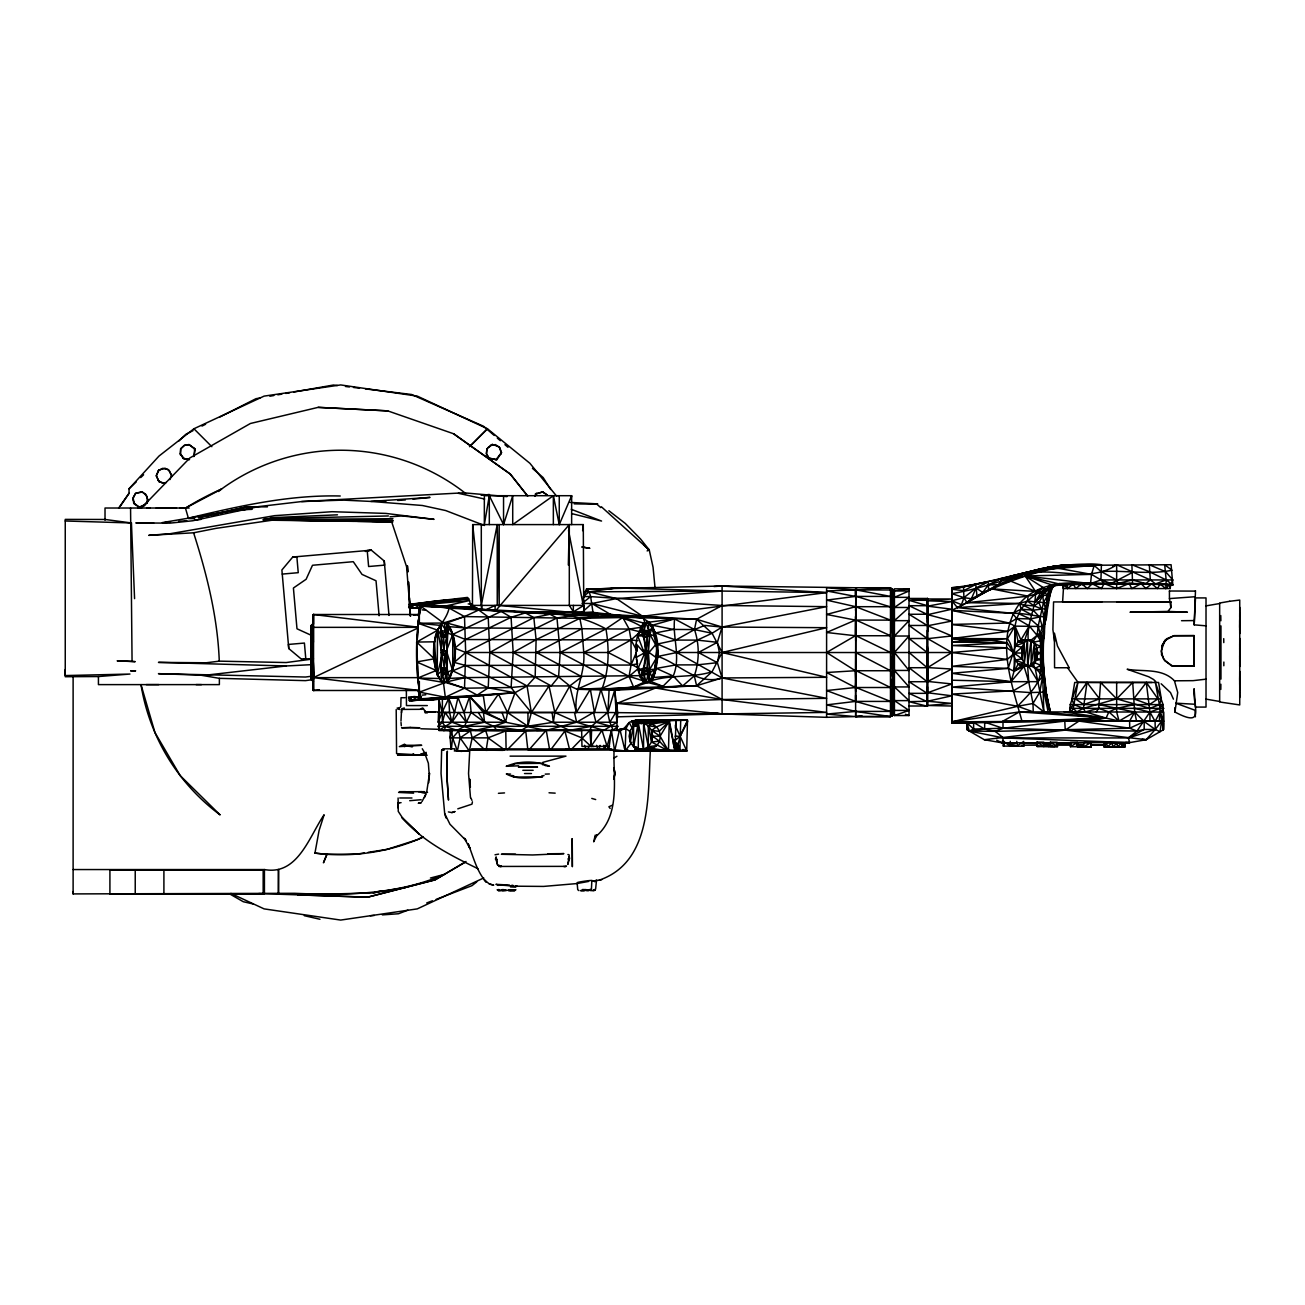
<?xml version="1.0" encoding="UTF-8"?>
<svg xmlns="http://www.w3.org/2000/svg" width="1305" height="1305" viewBox="0 0 1305 1305"><rect width="100%" height="100%" fill="white"/><g stroke="black" fill="none" stroke-linecap="round" stroke-linejoin="round"><path stroke-width="1.5" d="M65.25 669.547L65.25 676.724L98.43 676.545L129.962 674.049L65.25 675.566L65.25 519.39L105.085 519.472L131.43 522.962L134.578 598.636M130.565 508.02L132.066 661.39L135.182 661.668L117.156 660.836L132.066 661.39M163.908 894.121L163.908 870.044M419.345 681.324L419.345 690.492L313.396 690.492L313.379 681.667L311.145 679.399L311.161 625.601L313.379 623.317L313.396 614.508L419.345 614.508L419.345 623.676M319.382 689.774L313.396 690.492L313.396 614.508L417.355 627.101M421.548 696.821L408.628 697.425L409.297 700.622L442.379 698.893L442.362 722.236L445.021 726.298L457.158 730.36L464.498 726.298L466.309 722.236L464.025 712.497L458.006 697.555L438.937 699.219L438.823 730.36L603.824 730.36L617.037 722.236L617.705 712.497L614.655 690.263L577.087 689.301L569.796 685.941L558.589 676.936L513.159 652.5L511.087 617.281L501.185 611.425L479.245 609.06L420.65 606.091C415.218 636.693 415.088 668.323 420.667 698.909L458.006 697.555L515.018 692.727L527.057 685.957L535.164 677.116L536.094 639.711L533.843 617.624L525.377 612.893L508.803 610.724L420.65 606.091L418.057 623.252L417.274 638.977L418.22 627.477M855.656 640.576L855.656 616.661M927.48 648.455L927.496 678.992M1096.282 711.894L1098.663 708.354L1100.604 682.466L1116.656 698.876L1149.868 708.354L1159.509 704.602L1163.636 708.354L1160.145 712.057L1163.571 721.061L1163.734 712.057L1019.482 711.894L1003.007 721.094L1002.99 728.272L995.16 731.338L969.338 731.061L967.038 722.905L1064.782 721.127L1163.571 721.061L1163.049 704.602L1155.398 682.466L1160.047 708.354L1159.329 721.094L1078.99 721.094L1065.239 730.099L984.313 739.707L967.038 729.723L967.038 722.905L951.818 723.133L951.818 587.723C1002.126 582.503 1049.938 559.91 1101.404 564.739L1100.931 579.942L1104.144 583.547L1116.656 588.555L1129.151 583.547L1172.836 584.917L1171.091 564.739L1062.188 565.457C1024.751 571.117 989.435 587.462 951.818 593.628L963.938 597.657L971.426 598.718C1011.603 578.572 1055.81 562.651 1101.404 564.739L1043.25 569.73L988.146 581.687L976.026 587.951L963.938 597.657L951.818 600.773L951.834 610.349L1009.042 623.023L1014.98 626.123L1042.32 626.514L1044.816 624.165L1051.031 589.256L1055.419 584.885L1145.757 583.645L1150.325 579.942L1149.313 564.739L1165.642 571.721L1172.771 579.942L1170.993 584.542C1151.092 583.563 1131.092 583.514 1111.159 583.449C1079.822 583.955 1042.94 576.712 1019.662 603.448C994.475 637.884 1011.734 684.097 1021.962 721.094L1064.782 721.127L1106.102 718.109L1119.07 721.029L1134.665 712.057L1132.707 682.466L1116.656 698.876L1083.427 708.354L1076.804 711.894L1073.248 708.354L1077.897 682.466L1070.247 704.602L1069.578 711.894M1027.671 666.398L1028.748 681.846L1032.989 703.46L1043.853 711.894C1042.467 671.439 1040.64 630.462 1050.607 590.806M1239.734 695.989L1239.734 697.588M1239.734 696.185L1239.734 692.955M1239.734 692.319L1239.734 688.877M1239.734 687.653L1239.734 671.455L1239.734 678.91M1239.734 661.244L1239.734 666.496L1239.734 665.142M1239.734 659.351L1239.734 657.394L1239.734 663.739M1239.734 656.758L1239.734 648.063M1239.734 655.208L1239.734 649.89M1239.734 644.425L1239.734 647.655L1239.734 642.386M1239.734 639.695L1239.734 638.455L1239.734 644.817M1239.734 618.57L1239.734 621.751L1239.734 614.769M1239.734 617.02L1239.734 612.91L1239.734 617.347M465.184 862.246L444.238 874.448C397.16 894.855 345.107 895.524 294.702 893.305L73.113 893.909L73.113 891.56M313.379 681.667C315.794 662.173 308.143 642.321 313.379 623.333L311.161 625.601L311.226 636.53M313.396 624.671L313.396 614.508L313.396 690.492L313.363 680.949M855.607 695.337L855.64 716.983L855.737 711.404L826.603 704.879L855.607 701.389L890.483 701.438C896.029 691.944 894.365 680.525 890.483 670.737C893.958 646.073 896.078 620.984 890.483 596.418L894.431 590.676L890.483 587.739L856.439 587.739L855.901 588.93L855.607 701.389L890.483 711.404L894.431 709.316M855.623 691.307L855.623 685.255M855.64 681.21L855.688 602.861M927.529 686.87L927.48 706.282L909.014 701.666L927.512 701.258L927.3 630.413M1239.734 676.316L1239.734 681.585M1239.734 673.755L1239.734 684.048L1239.734 678.6M1239.734 649.45L1239.734 647.786L1239.717 649.662M1239.734 644.099L1239.734 647.623M1239.734 625.421L1239.734 630.707M1239.734 612.159L1239.734 607.331M417.306 627.346L313.396 627.346C311.487 644.474 309.269 661.978 313.347 679.008L311.161 679.399L311.014 664.669L313.379 641.783L313.347 625.96L311.161 625.601L311.145 679.399L313.396 681.504M1129.151 583.547L1131.875 588.555L1141.141 583.678L1160.047 584.069L1165.822 588.555L1169.606 584.624L1172.836 584.917L1166.164 579.942L1149.966 571.949L1131.892 564.739L1132.561 583.498L1104.144 583.547L1101.42 588.555L1092.171 583.661L1087.424 588.555L1081.6 583.841L1075.809 588.555L1073.248 584.069L1060.019 584.167L1052.483 586.19C1039.351 614.737 1043.772 646.106 1042.564 676.626L1038.046 681.634L1011.016 681.699L951.818 673.266L1008.194 668.388L1015.355 645.893L1018.128 641.815L1020.95 639.956L1031.162 639.988C1039.661 645.437 1039.661 660.64 1031.162 666.072L1027.541 666.072L1024.278 663.495L1022.011 658.846L1007.02 647.818L951.818 652.516L855.656 652.533L890.483 670.737L856.194 670.737L855.362 687.507L826.603 690.557L855.607 701.389L855.656 652.533L676.822 652.5L657.736 656.448L653.691 677.458L650.95 681.487L633.561 687.115L614.655 690.263L607.902 712.497L574.51 712.497L576.614 722.236L603.824 730.36M1063.673 584.249L1055.419 584.885L1049.921 588.18L1047.214 594.998L1046.773 611.148L1043.706 616.841C1033.381 615.813 1023.136 612.942 1012.435 613.317L951.834 610.349L966.923 602.682L1019.662 603.448L1033.152 610.169L1039.498 616.988L1042.32 626.514L1040.623 632.517L1040.656 670.215C1040.46 685.337 1026.839 695.777 1017.769 706.282L951.818 721.844L951.818 587.723L963.481 586.907L988.13 581.622L982.942 584.281M1239.717 627.787L1239.734 620.691M429.117 773.343L428.366 763.246L424.81 753.409M439.214 718.403L438.937 699.219L442.085 712.448L438.186 722.236L505.573 722.236L546.143 730.36L581.639 730.409L581.965 746.411L609.598 746.411M420.079 609.647L418.057 623.252L446.685 623.007C456.114 633.431 454.711 649.221 454.189 662.418L465.526 665.452L511.12 687.507L515.018 692.727L507.58 712.628L505.573 722.236L485.786 712.367L483.274 695.353L477.173 695.092L464.515 688.208L441.123 681.161L441.253 623.643L464.498 616.58L478.739 610.006L598.718 616.596L696.593 619.271L722.089 627.053L826.603 627.689L722.089 652.5L712.073 671.749L696.593 685.729L614.655 690.263L617.412 730.36L621.115 730.36L616.205 730.36M855.705 599.028L855.623 587.756L722.089 586.01L586.451 589.11L582.666 599.957M1239.734 621.131L1239.734 630.103L1239.717 624.475M1239.734 685.696L1239.734 676.251M581.639 730.409L569.6 730.36L531.347 712.563L515.018 692.727L420.667 698.909L419.427 692.139L446.62 682.009C457.468 667.214 459.947 633.969 444.173 622.534L441.253 623.643C431.058 640.184 430.862 664.539 441.123 681.161L444.14 682.466L465.102 677.638L641.195 675.631M1239.734 655.404L1239.717 657.247L1239.734 655.55M141.152 506.585L147.188 502.931L147.237 496.569L143.844 493.176M311.161 625.601L311.145 627.053L313.347 625.96M439.181 723.59L438.186 726.298L493.616 726.298L521.282 730.36L527.873 726.233L527.987 712.497L576.386 712.497L590.333 689.252L696.593 685.729L722.089 677.948L826.603 677.311L722.089 652.5L712.073 633.251L696.593 619.271L582.177 612.975L583.792 611.833L583.792 605.406L472.182 605.406L472.182 608.619M420.65 606.091L443.08 622.697L446.685 623.007L464.498 616.58L579.86 618.342L598.718 616.596L583.775 613.578L583.286 524.594L472.687 524.594L472.443 608.619M1023.968 746.248L1003.333 746.085L1003.382 741.256M1003.855 746.085L1003.904 741.273L1003.333 746.085M1004.752 742.235L1010.233 746.134L1010.266 741.322M1010.543 742.937L1010.51 746.15L1017.476 746.199L1016.774 741.387M1023.642 746.264L1023.675 741.452L1016.742 746.199M1044.277 746.444L1043.821 742.17L1036.937 742.105L1036.904 746.378L1057.539 746.574L1050.297 742.219L1050.248 746.509L1057.539 746.574M1057.148 746.558L1057.181 742.284L1050.297 742.219M1084.178 746.803L1090.996 746.868L1091.045 744.013L1091.225 746.868L1070.459 746.688L1070.492 742.398L1077.392 742.463L1077.343 746.754L1077.571 743.899L1077.636 746.754L1091.225 746.868L1091.257 744.013M1090.801 742.594L1083.851 746.803L1083.9 742.529L1090.801 742.594L1090.752 746.868M1124.828 742.904L1124.796 747.178L1104.536 746.998L1104.568 744.144M1104.536 746.998L1104.193 742.708L1117.308 742.822L1117.276 747.113L1121.794 747.145L1124.323 747.178L1124.372 742.888L1121.794 747.145L1118.842 747.113M1239.717 680.313L1239.734 677.67M401.075 802.673L398.221 802.95L398.156 808.023L398.107 797.975M467.484 730.409L438.823 730.36L451.938 722.236L449.556 712.497L438.545 712.497L445.119 712.497L451.938 722.236L475.004 730.36L493.616 726.298L617.787 726.298L613.203 730.36L609.81 722.236L615.83 712.367L617.004 703.362L655.55 688.012L662.907 686.348L643.447 681.438L640.347 677.05L637.705 669.122L646.073 650.118L647.639 632.501L652.109 627.917L649.776 622.697L642.843 618.146L592.992 612.371L582.03 612.371L591.899 603.514L616.466 598.604L722.089 591.067L826.603 592.601L642.598 616.286L591.899 603.514L582.03 603.399L590.643 596.613L722.089 605.487L826.603 606.662L722.089 627.053L704.635 625.438L694.488 629.581L675.843 640.07L657.443 644.034L654.327 673.69L650.95 681.487L662.907 686.348L673.233 676.023C681.096 657.247 672.401 637.802 674.587 618.913L642.598 616.286L616.466 598.604L589.224 591.85L584.722 591.801L587.739 589.42L616.466 587.903L722.089 591.067L589.224 591.85L583.302 596.516L590.643 596.613L592.992 612.371L582.177 612.975L622.779 617.526L645.29 623.496L643.349 625.911M861.887 715.711L856.162 716.576L890.483 716.592L894.431 714.324L892.457 711.274L890.483 701.438L856.113 687.523L855.362 670.737L826.603 652.5L855.362 635.747L855.574 616.368M855.623 610.561L856.439 587.739M927.382 622.322L927.447 598.473L909.014 598.457L927.202 600.284L927.741 606.156L927.202 706.005L909.014 706.005M988.13 581.622L963.481 586.826L963.938 597.657L961.491 604.639L951.818 600.773L957.413 607.624C979.761 596.695 999.842 579.42 1025.175 575.994L1042.94 587.413L1027.459 601.099L1021.114 609.19L1016.677 618.554L1014.98 626.123L1007.444 638.732C1014.115 646.823 1011.734 660.33 1020.983 666.121L1031.162 666.072L1031.162 639.988L1027.541 639.988L1024.278 642.582L1022.011 647.231L1007.134 659.433L951.818 652.516L927.741 667.573L927.545 692.776L951.818 683.951L927.741 681.438L927.529 646.742M927.692 631.473L927.447 598.473L927.48 652.484M1239.734 622.094L1239.734 633.529L1239.734 628.798M515.018 692.727L488.233 687.849L452.704 670.835L446.816 651.994L443.977 650.151L442.493 650.298L441.84 652.989L441.106 671.341L442.607 674.212L441.123 681.161C432.803 669.987 434.076 654.947 434.663 641.799C434.712 628.227 446.571 620.87 449.067 608.048L478.739 610.006L479.245 609.06L475.183 607.934L423.424 605.634L449.067 608.048L464.498 616.58L465.689 652.5L464.515 688.208L445.315 697.213L422.902 699.252L448.806 698.338L454.548 712.497L451.938 722.236L458.756 712.497L466.309 722.236L471.138 712.497L469.637 696.544L498.477 694.048L507.58 712.628L527.873 726.233L553.336 722.236L617.037 722.236M1206.016 625.829L1194.189 624.85L1195.494 590.676M1146.312 682.466L1157.927 698.876L1149.46 704.602L1133.751 698.876L1146.312 682.466L1149.933 712.057L1136.981 731.045L1128.319 737.929L1129.722 742.594L1003.463 737.929L969.338 731.061L973.644 729.055L1002.99 728.272L1065.239 730.099L1146.165 739.707L1155.235 729.462L1155.088 721.42L1160.145 712.057L1163.44 729.723L1163.571 721.061L1163.44 729.723L1146.165 739.707L1122.414 743.883M1220.811 689.432L1220.876 684.26M311.161 652.353L311.226 648.422M663.56 749.723L668.47 750.962L669.269 720.213L687.474 720.213L686.724 750.962L614.655 750.962L608.799 749.086L607.135 746.411L601.997 730.36L591.034 746.427L581.802 737.863L564.918 730.979L551.004 749.429M635.323 747.308L634.931 750.962L637.117 750.93L614.655 750.962L619.386 730.36L624.296 728.141L629.206 722.497L631.93 721.143L643.789 720.393L680.704 720.197L679.921 750.962L676.284 750.946L673.869 745.775M1167.959 611.425L1187.403 612.175L1130 612.241L1167.959 611.425L1170.862 607.624L1170.96 601.931L1053.559 601.931L1052.907 629.744L1054.571 641.326M1048.682 598.783L1052.499 587.332L1045.436 589.534L1042.075 588.8L1035.55 591.41L1010.527 581.035L1010.576 579.094L1012.647 575.799L1042.613 568.409L1057.327 565.799L1071.601 565.359C1054.701 565.359 1036.725 568.507 1020.983 574.95M568.327 565L569.306 524.594L496.128 610.218M590.333 689.252L594.46 712.497L600.92 689.432L633.561 687.115L655.55 688.012L722.089 699.513L826.603 712.4L722.089 713.933L607.902 712.497L609.109 689.807L633.561 687.115L645.518 681.52L640.347 677.05C646.872 662.32 647.003 642.631 640.364 627.917L643.267 623.659L646.236 622.534L674.587 618.913L694.488 629.581L712.073 633.251L722.089 627.053L717.375 642.321L719.43 652.5L717.375 662.679L722.089 677.948L826.603 698.338L722.089 699.513L617.004 703.362L722.089 713.933L826.603 717.326L855.362 716.592L826.603 714.08L855.737 711.404L890.483 711.404M1052.499 587.332L1043.462 602.616L1038.225 625.878C1045.093 653.169 1042.14 682.45 1049.644 709.936C1042.744 682.727 1042.352 654.36 1044.294 626.498L1043.396 631.865M1194.189 624.85L1195.494 597.918L1206.016 597.918L1206.016 707.082L1195.494 707.082L1194.108 688.697C1192.493 706.38 1206.212 728.63 1174.924 712.024L1174.908 707.718M646.791 623.219L649.776 622.697C661.341 637.721 658.78 660.183 653.691 677.458L650.885 680.362L646.236 682.45L643.186 671.341L637.705 669.122C636.09 654.539 632.566 633.985 645.29 623.496L642.598 616.286M398.221 802.95L398.237 811.351L402.984 818.626C423.244 841.627 450.829 855.493 477.907 868.673M593.971 746.411L591.034 746.427L591.573 730.36M438.186 722.236L438.545 712.497M1028.291 640.608C1026.366 623.235 1036.072 608.407 1035.55 591.41L1025.175 575.994L1029.156 573.352C1058.241 567.724 1090.23 583.041 1116.656 564.739L1150.325 579.942L1155.578 583.873L1166.164 579.942L1164.68 564.739L1171.988 570.252C1148.645 575.016 1124.714 570.008 1101.192 571.606L1094.226 565.522C1076.234 565.848 1056.593 563.662 1040.101 571.867M396.198 709.545L396.573 753.67M614.573 749.771L625.079 750.962L625.943 728.565L629.206 722.497L632.876 729.413M650.428 749.103C647.72 794.158 652.582 861.969 599.158 880.174M1007.982 631.375L951.818 624.443L951.818 621.05L927.741 625.748L951.818 635.959L951.818 638.52L1007.982 631.375L1014.98 626.123L1014.099 671.227L1011.016 681.699L951.818 687.131L1030.526 692.596L1044.016 692.107L1045.24 688.453C1044.946 678.143 1039.057 668.617 1029.074 665.24M519.537 612.078C560.204 616.988 605.65 604.411 642.386 627.118L643.267 623.659L647.15 622.534L652.37 625.242L657.443 644.034L676.822 652.5L722.089 677.948C697.359 685.99 679.481 663.429 657.736 656.448C659.857 643.74 645.779 636.057 648.993 623.529L649.776 622.697M1161.923 645.796L1161.499 654.555L1164.908 660.901L1172.412 665.893L1194.254 666.154L1194.254 635.633L1194.206 666.137L1171.613 665.909L1163.685 659.253L1161.14 651.065L1164.859 640.527L1166.964 638.634L1174.06 635.682L1194.254 635.633L1173.978 635.698L1164.859 640.527L1161.923 645.796L1166.964 638.634M687.735 721.42L680.182 736.248L673.902 741.338L678.127 744.013L679.921 750.962L676.284 750.946L676.626 744.029L678.127 744.013L680.182 736.248L687.474 720.213L635.568 720.213L631.93 721.143L633.659 726.836M418.693 615.797L419.476 607.004L418.465 614.443M519.537 612.371C549.47 610.349 579.387 614.28 605.944 628.896C609.288 648.569 609.239 669.367 602.241 688.257L600.92 689.432L607.902 712.497M400.978 721.045L401.581 709.463L403.033 708.925M469.784 749.69L468.544 773.457L470.485 797.714M194.2 456.098L194.624 448.447L188.719 444.581L184.364 445.38L180.612 448.757L180.318 453.797L184.364 458.887L189.551 459.572L183.124 458.3L180.318 453.797M1134.404 704.602L1116.656 708.354L1108.859 711.894L1106.102 718.109L1019.482 711.894L951.818 721.844L973.644 722.464L973.644 729.055L967.038 722.905L965.162 723.215L973.644 722.464L984.671 729.055L995.16 731.338L1129.738 728.206L1136.981 731.045L1144.208 729.462L1155.235 729.462L1160.014 731.697L1161.662 721.094L1155.235 729.462L1128.319 737.929L1003.463 737.929L995.16 731.338M637.705 669.122L643.887 668.992L646.807 654.98L644.262 653.006L637.705 635.845L644.018 636.057L646.073 650.118L647.362 651.097L647.639 672.466L645.893 674.506L642.239 672.271M1239.734 683.543L1239.734 685.272M445.021 726.298L444.777 730.36L451.742 730.409L452.574 737.863L451.383 749.086M180.4 454.89L180.791 448.838L184.364 445.38L189.339 444.614L195.13 449.524L193.793 456.587M927.202 706.005L927.512 701.258L951.818 695.793L927.545 692.776M604.916 749.086L605.161 745.351M573.189 615.454L556.974 617.983L550.009 614.28L533.843 617.624L465.689 652.5L454.189 662.418L452.721 669.987L447.778 672.01L445.902 674.294L443.227 674.554L442.33 671.21L444.418 668.388L444.907 654.849L452.753 634.393L501.185 611.425L508.803 610.724L538.361 612.371L573.189 615.454L573.401 605.406M1010.233 746.134L1010.445 742.937M1165.822 588.555L1166.164 579.942M855.737 593.286L856.439 596.418L890.483 596.418L856.439 589.958L890.483 589.958L892.457 593.726L894.431 605.292L892.457 607.526L890.483 635.747L894.431 670.101L890.483 687.507L892.457 697.474L894.431 699.708L892.457 711.274L890.483 716.592L856.162 716.576M401.516 712.742L401.761 709.414L419.606 709.333L422.722 707.946L425.936 712.187L425.038 712.709L427.273 712.905M313.379 658.34L311.161 679.399L311.145 625.894L313.396 623.757L311.911 626.139M418.53 623.643L418.84 619.81M428.741 782.69L429.524 773.213L426.751 791.727M640.494 627.395L629.173 629.075L465.118 627.868L446.685 623.007C457.582 639.825 457.712 665.256 446.62 682.009L464.515 688.208L511.12 687.507L513.159 652.5L536.094 639.711L579.86 618.342L622.779 617.526L629.173 629.075L631.033 639.956L637.003 650.983L637.444 645.845M656.937 750.946L674.995 750.962L674.342 740.017M675.354 728.125L676.023 720.197L635.568 720.213L669.269 720.213L674.995 750.962L666.871 750.946M1174.924 712.024L1177.714 692.531L1174.451 680.802C1161.956 667.801 1143.131 671.977 1127.161 669.253L1148.759 676.773L1153.49 679.448L1155.692 681.487L1154.925 682.466M951.818 621.05L927.741 614.655L909.014 605.699L927.202 605.699L927.447 598.473M492.36 444.401L486.912 448.838L486.439 453.797L488.902 458.218L496.96 459.556L501.544 452.574L499.048 446.832L492.36 444.401L488.005 447.631M591.426 889.178L591.817 881.185M650.885 624.638C659.547 639.548 657.002 657.475 654.327 673.69L647.884 682.58L643.447 681.438L641.946 677.213M595.618 889.178L596.401 881.185L594.656 881.723M712.073 671.749C691.389 678.339 669.432 674.033 648.895 681.569L649.792 672.206L647.394 637.248L649.857 634.491L652.109 627.917L648.993 623.529L646.236 622.534L643.186 633.806L637.705 635.845L640.168 631.865L629.173 629.075L583.743 652.5C585.57 673.38 573.482 691.568 576.386 712.497L569.796 685.941L581.818 676.757L536.453 652.5L581.883 628.716L579.86 618.342M1029.661 641.277L1040.623 632.517L1040.656 655.159L1042.581 654.457L1040.64 673.772L1040.656 635.845L1037.1 635.388L1029.286 625.911L1016.677 618.554L1012.435 613.317L957.413 607.624L1019.662 603.448L1027.459 601.099L1048.551 603.024L1047.018 603.562M614.051 750.359C613.056 779.264 620.935 816 595.374 836.913L597.103 834.629L593.693 841.823L595.259 835.07M1132.234 572.569L1111.159 583.449L1100.931 579.942L1091.486 574.379L1025.175 575.994L1060.149 584.167L1050.737 584.575L1025.175 575.994L1090.54 583.612L1091.486 574.379L1094.226 565.522L1070.377 565.62L1071.601 565.359C1056.12 564.282 1040.574 570.057 1025.371 572.699M582.634 530.662L583.286 524.594M1031.162 639.988L1027.541 666.072L1020.983 666.121L1014.099 671.227L1015.274 660.036L1022.011 658.846L1024.278 642.582L1018.128 641.815L1014.98 626.123L1020.95 639.956L1027.541 639.988L1027.541 666.072L1024.05 666.398L1014.099 671.227L1008.194 668.388L951.818 666.366L1007.134 659.433M1104.421 744.144L1104.128 746.982L1117.684 747.113M650.885 680.362L654.767 669.188L649.515 669.759L647.166 667.703L649.857 634.491L645.861 630.478L642.207 632.762M1155.235 729.462L1144.175 721.518L1129.738 728.206L1078.99 721.094L1106.102 718.109L1085.32 711.894L1083.427 708.354L1087 682.466L1099.56 698.876L1083.835 704.602L1075.369 698.876L1087 682.466M1037.1 635.388L1040.656 640.706L1032.483 642.419L1037.1 635.388L1038.225 625.878L1030.428 618.962L1018.618 613.725M1070.834 743.834L1070.459 746.688L1077.392 742.463M1022.011 647.231L1022.011 658.846L1022.011 647.231L1015.355 645.893L1014.98 626.123M1020.95 639.956L1029.286 625.911L1024.882 639.744L1027.541 639.988L1024.278 663.495L1018.161 664.261L1014.099 671.227M1031.162 666.072L1034.425 642.582L1034.425 663.495L1030.983 663.984M1034.425 663.495L1036.692 647.231L1036.692 658.846M1073.248 584.069L1067.49 588.555L1067.196 584.346L1063.689 584.624L1062.613 601.882L1101.909 601.899M608.799 749.086L611.425 730.36L613.203 730.36M364.356 852.948L356.787 854.139L326.805 854.286L323.444 862.833L327.017 854.351L314.945 853.111L319.089 830.469L324.113 814.76C309.236 836.489 297.801 875.753 264.426 869.554L73.113 869.554M1044.701 622.713C1050.134 612.681 1042.336 605.52 1043.038 595.357L1040.77 592.698L1028.193 596.173L966.923 602.682L963.938 597.657M1035.387 594.02L1055.5 585.032L1062.596 584.917L1063.151 588.555L1170.145 588.555L1170.699 584.917M417.437 665.664L417.698 678.045L443.439 682.401L447.126 681.292L445.397 673.054L447.077 669.041L446.799 636.318L447.794 633.023L449.997 626.743L465.118 627.868M486.325 749.086L488.054 737.863L485.607 730.409L475.004 730.36M418.432 615.944L419.329 610.153M511.12 687.507L527.057 685.957L569.796 685.941L554.837 712.546L553.336 722.236L552.129 712.497L445.119 712.497L442.362 722.236L438.186 726.298L439.23 729.006M654.767 669.188L647.998 674.294L644.556 674.212L643.447 681.438L645.518 681.52L643.349 678.584M635.894 747.031L634.931 750.962C645.029 751.223 660.509 749.674 660.118 736.167C659.89 721.518 642.517 721.6 631.93 721.143L634.573 726.249M855.77 616.368L855.982 635.731L890.483 635.747L856.096 620.087L890.483 620.12L892.457 607.526L856.439 596.418M1083.427 708.354L1073.787 704.602L1071.976 698.876L1074.716 682.466L1158.595 682.466L1161.32 698.876L1159.509 704.602M570.986 499.554L571.639 495.704L559.258 524.594L553.353 495.704L512.718 524.594L512.718 495.704L503.551 524.594L489.31 495.704L484.334 524.594L484.334 495.704L571.639 495.704L571.639 524.594M568.719 859.228L569.29 855.95L567.757 864.497L569.681 858.07L567.936 858.984M542.717 491.985L547.464 495.15L542.717 491.985L535.197 494.122L542.75 491.822M640.168 631.865L631.033 639.956L631.033 665.044L629.059 676.381L633.561 687.115M1042.564 676.626L1039.759 692.205L1032.989 703.46L1033.25 711.894L1017.769 706.282L951.818 694.081L1013.284 690.802L1028.748 681.846L1024.05 666.398L1011.016 681.699L951.818 680.199M441.106 671.341L437.191 674.962L446.799 636.318L442.33 637.329L442.33 633.741L445.266 631.62L452.77 635.225L452.721 669.987L449.899 678.388L447.126 681.292L446.816 651.994L443.977 650.151L441.188 635.274L441.253 623.643L437.664 630.201L434.255 642.435L434.304 658.813L436.278 670.493L417.698 678.045L420.096 695.353M486.912 448.838L486.439 453.797L489.016 458.071L495.933 459.751L501.544 452.574M630.299 730.441L629.124 736.248L630.299 742.056L633.577 746.705L638.308 749.298L668.47 750.962L660.118 736.167L651.587 730.441L648.308 725.792L643.561 723.215L638.308 723.215L633.577 725.792L630.299 730.441L630.299 742.056L633.577 725.792L636.938 725.156M637.036 747.341L633.577 746.705L638.308 723.215L668.959 721.42L674.995 750.962L676.023 720.197L631.93 721.143L636.612 724.585M613.807 749.592L470.355 749.951L503.061 750.359M722.089 699.513L696.593 685.729L694.325 675.843C699.464 660.95 699.529 644.507 694.488 629.581L696.593 619.271L722.089 605.487M454.287 750.962L469.343 750.962L472.198 737.863L470.371 730.898L457.158 730.36L499.375 730.409M646.236 682.45L647.998 674.294L645.893 674.506L642.468 668.47M439.981 699.056L420.128 699.872L420.863 696.56L408.628 697.425L410.553 699.48M454.548 712.497L458.006 697.555L422.543 699.904L448.806 698.338L449.556 712.497M1035.093 602.111L1050.737 584.575L1050.052 586.516L1040.77 592.698L1035.093 602.111L1049.921 588.18L1055.5 585.032L1060.019 584.167L1050.052 586.516L1053.804 586.01L1052.531 586.157M527.873 726.233L531.347 712.563L548.997 685.941L554.837 712.546L576.614 722.236L593.465 712.497L595.977 722.236L610.952 726.298M642.239 750.946L625.079 750.962L619.777 728.891L625.943 728.565L630.478 731.893M599.06 749.086L600.055 745.351M676.284 750.946L678.127 744.013L673.984 744.013M607.135 746.411L611.425 730.36L614.655 750.962M984.313 739.707L1001.995 742.822L1003.463 737.929M1163.408 721.208L1159.329 721.094M927.48 706.282L927.512 701.258L951.818 703.395L927.741 705.467L951.818 706.021M643.887 668.992L647.166 667.703L645.274 667.883L642.598 674M147.188 502.931L148.118 500.223L145.622 494.138L141.413 491.871L135.312 493.453L132.719 499.375L134.464 504.105L138.885 506.878L144.529 505.72L148.118 500.223M464.025 712.497L469.637 696.544L445.315 697.213L419.427 692.139L418.579 681.928M616.727 729.006L617.787 726.298M642.68 630.935L645.241 637.101L649.857 634.491L654.767 635.861L654.327 631.31L655.599 632.909L675.843 640.07L697.294 640.119L717.375 642.321L698.403 652.5L717.375 662.679L697.294 664.865L675.843 664.914L656.431 668.405L654.327 673.69C656.35 658.846 658.927 641.701 652.109 627.917L656.105 644.132L646.807 654.98L643.561 653.903L646.856 654.148L648.83 652.321L656.497 657.834L649.515 669.759L644.197 671.113L649.792 672.206L652.092 677.099M571.264 749.51L589.844 730.36L591.491 726.298L607.608 712.497L609.81 722.236M165.05 483.356L159.079 481.724L156.192 475.787L158.786 469.996L165.05 468.218L169.275 470.485L171.771 476.57M159.079 481.724L156.388 475.787L158.786 469.996M452.704 670.835L465.526 665.452L631.033 665.044L636.253 652.728M169.895 479.62L171.771 475.216L168.166 469.49L162.538 468.332L158.117 471.105M421.955 801.613L426.066 793.815M424.468 797.551L425.675 794.745M640.983 630.054L643.414 624.638L647.15 622.534M534.936 496.308L536.388 493.176M442.085 712.448L448.806 698.338M642.696 636.628L645.861 630.478L648.65 630.968L646.236 622.534M1073.248 708.354L1071.421 711.894L1069.676 708.354L1073.787 704.602M587.544 749.331L589.354 746.052M465.755 493.551A202.259 202.259 0 0 0 221.54 489.049L185.457 508.118L188.491 518.574L194.592 518.64M1024.082 604.998L1034.115 605.993L1038.894 602.47L1043.038 595.357L1049.791 595.586M641.685 723.427L631.93 721.143L668.959 721.42L660.118 736.167L652.745 736.248L651.587 742.056L648.308 746.705L643.561 749.298L638.308 749.298L638.308 723.215L641.864 723.655M141.413 491.871L142.702 492.034L135.883 493.176L133.012 497.76L134.464 504.105M402.201 708.631L404.305 707.979M468.593 598.571L410.716 604.525L411.467 607.641L419.574 608.081L419.916 604.851L468.593 598.571L437.028 600.822L410.716 604.525L408.677 607.543L420.765 608.424L408.677 607.543L409.118 604.329L467.386 597.429L469.49 600.512L471.138 607.249L475.183 607.934L409.118 604.329L415.789 604.868M120.223 506.291L129.048 493.306L129.048 488.771L158.998 456.065L193.923 428.758L264.099 396.116L340.687 384.926L417.274 396.116L487.434 428.758L529.895 463.291L556.729 496.275M422.902 699.252L469.637 696.544L485.786 712.367L498.477 694.048M118.592 508.134L129.048 493.306M1044.93 568.327L1064.733 565.391L1062.205 564.739L1043.25 569.73L1043.038 568.801L1036.056 569.991L1000.527 578.735L988.423 584.836L982.665 592.421L977.037 596.516L975.781 584.477L963.645 590.708L951.818 589.224L963.481 586.907L957.658 588.033M1064.75 565.685L1083.982 564.739L1058.045 568.262L1057.05 566.68L1053.804 566.598M675.403 725.711L686.724 750.962L625.079 750.962L631.946 742.186M583.058 890.63L584.395 890.369M1068.11 565.391L1057.05 566.68L1068.616 564.739M282.255 574.086L298.241 572.683L296.855 556.68L292.728 557.056L281.896 569.975L288.764 648.552L301.7 659.4L305.81 659.041L304.408 643.055L288.405 644.442L288.78 648.569M458.642 730.898L452.574 737.863L457.402 750.962L460.094 737.863L458.642 730.898L463.454 730.409M529.292 749.494L546.143 730.36L576.614 722.236M1041.896 593.514L1045.436 589.534L1042.94 587.413M442.33 637.329L447.794 633.023L447.142 623.708L445.266 631.62L445.413 635.6L446.799 636.318L442.33 637.329L437.567 629.189L437.191 674.962L434.255 642.435M637.444 748.287L634.931 750.962L643.952 748.613L648.438 749.608L643.561 749.298L638.308 723.215M414.37 604.558L419.574 608.081L422.592 605.129L473.16 607.543L414.37 604.558L411.581 607.722M439.671 698.991L411.695 700.557C408.237 695.418 419.427 695.141 418.301 700.23L420.455 697.963M141.38 508.02L189.845 457.957L250.413 423.489L318.192 407.356L387.781 410.879M507.531 749.543L525.736 730.931L546.257 730.441L549.519 749.103M668.959 721.42L659.204 731.322L651.587 730.441L651.587 742.056L668.47 750.962L659.335 741.142L652.745 736.248L651.587 730.441L656.594 726.885L668.959 721.42L652.598 723.884L643.561 723.215L643.561 749.298L652.908 748.613L668.47 750.962M470.926 445.331L487.466 428.774L469.523 446.685M1121.794 747.145L1121.55 742.871L1117.357 747.096L1107.113 747.015L1106.787 742.741L1104.128 746.982L1124.323 747.178M389.983 516.796L402.201 515.948L434.076 519.341L385.742 513.403L332.025 511.707L274.539 515.671L169.96 533.745L148.77 535.344L193.597 532.799L216.01 528.362L273.414 520.026M129.048 488.771L136.324 481.79M140.695 477.597L143.599 474.808M178.54 441.286L185.816 434.304L193.01 430.65M1113.132 742.79L1112.284 742.79L1112.676 747.064L1117.308 742.822L1121.55 742.871M655.55 688.012L682.629 685.957L694.325 675.843M1064.244 565.979L1071.601 565.359L1064.244 565.979L1058.045 568.262L1091.486 574.379M1107.113 747.015L1112.284 742.79M218.539 491.496L221.54 489.049A294.31 294.31 0 0 0 185.457 508.118M1155.578 583.873L1151.695 583.841L1145.872 588.555L1141.141 583.678L1145.757 583.645L1132.365 579.942L1118.14 583.433L1116.656 579.942L1116.656 564.739L1112.79 565.995M476.733 881.952L471.953 885.671L436.147 899.357M397.976 709.349L400.798 706.658L401.01 697.718L405.039 697.718M441.253 623.643L447.794 633.023L446.816 651.994L444.907 654.849L447.778 672.01L442.607 674.212L444.14 682.466L445.902 674.294L442.607 674.212M470.371 730.898L460.094 737.863L469.343 750.962M622.779 617.526L605.944 628.896L560.171 652.5L558.589 676.936L551.232 685.941L489.815 652.5L488.217 616.939L478.739 610.006M644.556 674.212L640.347 677.05L638.488 667.589M1035.55 591.41L992.143 588.947L982.665 592.421L976.026 587.951L971.426 598.718L966.923 602.682L998.472 584.787L1010.527 581.035M477.173 695.092L488.233 687.849L489.815 652.5L512.881 639.646L556.974 617.983L560.171 652.5L605.863 676.561L577.087 689.301L602.241 688.257L629.059 676.381L638.716 668.176L608.163 652.5L465.689 652.5L454.776 648.177L465.526 639.532L511.087 617.281L525.377 612.893L538.361 612.371L550.009 614.28M311.406 659.188L286.154 662.549L219.273 661.146L206.272 662.777L158.46 662.385L286.089 665.974L310.313 664.718M548.067 612.371L573.401 611.833L583.792 605.406M404.664 744.144L399.346 746.607L421.727 745.302L403.734 745.269L405.415 744.878M613.725 758.221L616.922 756.264M676.822 652.5L697.294 640.119L712.073 633.251M466.032 861.479L435.234 879.782L367.782 897.171L258.814 893.55M645.893 674.506L649.792 672.206L645.274 667.883M445.397 673.054L442.33 671.21L441.808 667.883L444.45 667.769L441.824 669.008L441.808 667.883L447.077 669.041L444.45 667.769L437.567 629.189L437.664 630.201L416.654 642.06L418.04 676.773M451.889 812.575L454.825 811.58L451.889 812.575L448.382 811.922M527.758 748.972L525.736 730.931L485.607 730.409L472.198 737.863L484.644 749.657M445.348 653.756L443.308 654.882L441.367 652.826L445.315 650.967L445.348 653.756L441.367 652.826M608.163 652.5L631.033 639.956L637.868 640.706M636.024 657.443L644.262 653.006L644.018 650.412L648.83 652.321L646.073 650.118M890.483 589.958L892.457 588.898L892.457 716.102M1128.319 737.929L1144.208 729.462L1144.175 721.518L1134.665 712.057L1098.892 704.602M423.456 708.762L421.172 709.398M927.741 681.438L951.818 669.041L927.741 667.573M422.836 836.88L417.502 839.621L387.096 849.359L368.141 852.344M201.998 426.082L205.603 424.255M219.99 416.947L255.976 398.694L259.94 397.992M413.603 753.67L411.956 754.502L397.536 753.67M997.069 580.415L1000.527 578.686L1004.067 578.768M485.134 610.218L495.101 605.406L495.101 610.218M311.145 632.795L313.233 631.799M417.518 628.211L313.396 677.654L313.363 671.732L312.27 672.222L312.27 652.5L311.145 652.5M1012.435 613.317L1021.114 609.19L1033.152 610.169L1045.191 608.685M483.747 877.955L417.274 908.884L340.687 920.074L264.099 908.884L230.871 893.419M647.133 550.922L649.254 549.96L653.055 567.235L655.012 587.495M612.078 805.316L608.897 806.767L610.169 808.464M652.598 723.884L648.308 725.792L648.308 746.705L652.908 748.613M1035.208 648.764L1040.656 646.595L1034.115 643.251M451.024 749.086L450.127 737.863L451.742 730.409L450.258 730.898L450.127 737.863L488.054 737.863L505.769 730.931L525.736 730.931M1037.459 654.278L1040.656 653.022L1037.018 651.896M311.585 642.484L313.379 641.783M407.878 910.156L398.465 913.761L382.365 914.887M426.719 902.962L432.379 900.793M420.128 699.872L427.551 698.779M1172.771 579.942L1100.931 579.942L1090.54 583.612L1092.171 583.661L1058.959 583.612L1051.7 585.945L1067.196 584.346M590.235 890.499L591.034 890.206L580.578 890.63L582.438 890.63M1015.355 645.893L1024.278 642.582L1024.278 663.495L1015.274 660.036M1160.047 708.354L1149.933 712.057L1134.632 708.354M894.431 715.532L909.014 710.426L894.431 700.622L909.014 700.622L894.431 686.936L909.014 686.936L894.431 670.444L909.014 670.444L894.431 652.5L909.014 636.024L894.431 636.024L909.014 620.658L894.431 620.658L909.014 607.477L894.431 607.477L909.014 597.347L894.431 597.347L909.014 590.986L894.431 590.986L909.014 588.816L909.014 715.532L894.431 715.532L894.431 588.816L909.014 588.816M495.035 854.791L498.641 854.123M471.138 712.497L484.563 722.236L493.616 726.298L505.573 722.236L502.034 712.497L485.786 712.367M457.794 808.839L472.002 804.141L472.426 801.808M592.176 880.614C593.384 879.684 573.662 882.588 577.74 882.833M582.128 612.371L583.792 611.833L519.194 611.833M595.145 890.271L590.969 890.646M426.278 754.143L421.042 754.045L426.278 752.381M647.639 632.501L644.164 633.61L647.606 635.29M441.906 631.457L445.364 630.38L444.173 622.534M1050.052 586.516L1055.451 584.885L1063.689 584.624L1067.49 588.555M1058.045 568.262L1083.982 564.739M674.587 618.913L652.37 625.242L673.364 629.418L694.488 629.581M619.386 730.36L625.943 728.565M578.898 890.614L577.724 889.667L577.202 883.501L588.637 881.43M542.733 762.381L565.979 756.133L510.076 756.133M890.483 606.711L855.672 606.695L826.603 614.443L855.362 620.12L826.603 632.485L855.362 635.747M1085.32 711.894L1098.663 708.354L1108.859 711.894L1119.07 721.029L1116.656 712.057L1116.656 682.466L1077.963 682.287L1067.588 667.752M498.738 866.438L566.386 866.373M420.716 802.657L418.285 803.293L421.287 802.64L420.161 802.869M1055.5 585.032L1057.833 583.955M1062.596 584.917L1063.689 584.624L1057.393 584.656L1063.689 584.624M430.438 878.02L444.238 874.448L434.94 879.913L367.455 897.204L297.801 894.904L373.246 892.897L381.125 890.842M501.397 866.129L498.755 866.129M655.126 749.559L645.453 750.93M500.288 866.732L501.446 866.455M1169.329 591.002L1195.07 591.1M927.741 614.655L951.818 609.207L927.741 606.156L951.818 601.605L927.741 600.806L951.818 598.979L927.741 598.979M645.127 723.541L648.112 722.888L643.561 723.215L648.308 746.705L656.823 745.612M365.367 551.493L371.321 550.172L384.257 561.02L384.616 565.13L368.614 566.517L367.211 550.531L371.338 550.172L292.744 557.039M1035.354 660.624L1040.656 659.449L1034.881 657.851M198.491 517.498L247.151 506.813L267.427 506.862M1039.498 616.988L1030.428 618.962L1016.677 618.554L1009.042 623.023L951.818 624.443M589.566 889.798L590.871 889.521L589.713 889.521M444.124 749.967L441.628 750.163L441.041 773.441L444.695 813.602L449.964 824.238L466.195 840.665L464.368 838.25L469.947 848.527L468.234 843.944M166.322 482.475L162.603 483.274L158.117 480.452M951.818 723.133L967.038 722.823L967.038 729.723M198.523 517.563L238.163 509.293M1044.995 568.409L1064.717 565.391L1062.205 564.739M595.08 889.504L593.824 889.749L595.047 889.782M565.016 866.438L566.37 866.161M205.57 516.274L209.404 515.491M464.498 726.298L484.563 722.236L483.454 712.497L469.637 696.544M968.049 722.513L953.873 723.215L965.211 723.231L951.818 721.844L1064.782 721.127L1065.239 730.099L1136.981 731.045M655.599 632.909L673.364 629.418M1018.128 641.815L1027.541 639.988M442.33 671.21L445.788 670.542L447.778 672.01L449.899 678.388L465.102 677.638M495.933 459.751L496.96 459.556M499.097 889.537L497.14 889.782L499.146 889.863M503.322 889.537L501.348 889.782L505.704 889.765M188.785 518.069C238.472 506.242 288.78 494.725 340.246 495.998M569.6 730.36L591.491 726.298M1017.769 706.282L1032.989 703.46M631.033 665.044L637.737 663.805M647.166 720.931L650.298 720.36L640.135 720.915M1074.292 565.718L1076.641 565.603M269.874 396.231L273.854 395.529M277.818 394.828L281.798 394.143M285.779 393.441L289.743 392.74M293.723 392.038L333.444 385.024L337.457 385.513M1206.016 605.879L1219.669 603.53M601.67 879.733L592.715 881.267L596.94 880.32L595.83 880.451M162.342 522.587L232.421 510.728L244.557 509.978M373.246 892.897L405.79 887.4M438.513 712.661L439.573 712.497M1046.577 568.23L1050.117 567.642M1053.641 567.055L1059.611 565.962M655.42 720.23L631.93 721.143M973.644 722.464L956.859 722.611L967.038 722.905M644.034 668.209L647.166 667.703M415.382 604.851L412.086 604.802L415.92 604.199M419.753 603.579L448.561 600.039M511.169 764.958L513.844 764.534M490.501 445.38L495.476 444.614L500.027 447.876L501.283 453.895M1055.451 584.885L1081.6 583.841L1058.959 583.612M1047.295 567.316L1057.327 565.799M1170.96 601.931L1116.656 601.899M586.451 589.11L589.224 591.85L616.466 587.903L606.548 589.126M505.981 890.238L502.441 890.646L506.258 890.614M313.477 679.497L305.484 680.639L219.37 678.339L200.676 675.158L158.443 673.674L305.484 677.034L311.438 676.251M501.789 890.255L498.233 890.63L502.131 890.614M420.863 696.56L417.209 697.082L411.695 700.557L408.628 697.425M577.919 883.485L543.549 886.421L510.712 886.16M969.338 731.061L984.671 729.055L984.671 722.171L951.818 721.844L1002.99 721.959M545.082 765.562L549.438 766.231C536.273 760.668 519.439 760.652 506.209 766.312L518.656 765.807M541.722 775.92L544.038 775.61M826.603 717.326L826.603 587.674L855.362 589.958L855.362 596.418L826.603 600.121L855.672 606.695L890.483 620.12M469.67 750.326L461.22 751.403L454.678 750.114M413.359 615.226L419.345 614.508M1021.211 653.038L1013.757 652.989L1007.215 642.761L951.818 642.027L965.667 640.347L991.033 640.298L1007.444 638.732L951.818 638.52L965.667 640.347M659.335 741.142L651.587 742.056L648.308 725.792L656.594 726.885M638.308 749.298L643.952 748.613M507.025 496.601L463.732 492.801L301.634 501.56L258.569 506.601L192.667 520.777L169.96 523.142L135.851 522.913L153.664 523.011M1206.016 679.171L1193.113 680.655L1174.451 680.802M208.278 674.897L286.089 665.974M951.818 635.959L927.741 638.651L951.818 652.5M412.086 604.802L416.067 604.362M1052.483 566.435L1064.733 565.391M405.366 499.929L397.731 500.451M412.951 499.146L430.03 497.401L370.914 501.43L343.084 500.109L301.634 501.56M421.988 695.157L425.773 694.782M1012.647 575.799L1017.655 575.277M1055.158 584.624L1060.019 584.167M531.461 773.522L524.512 773.522M662.255 749.788L649.205 750.962L661.668 750.946L624.198 750.897L629.597 750.962L626.71 749.706M301.7 659.4L311.846 658.519M409.705 800.699L421.14 799.704M164.414 522.587L170.498 522.049M178.622 521.364L186.762 520.662M194.885 519.961L200.97 519.423M481.333 495.28L489.457 494.579L481.349 495.084M510.728 886.405C513.893 885.785 495.101 884.513 498.053 885.442M512.147 885.687L513.256 885.589L511.772 885.296M1169.427 591.1L1169.443 598.587L1195.07 596.728M653.691 677.458L673.233 676.023L682.629 685.957M421.042 754.045L426.099 753.686M370.294 915.735L374.307 915.458M454.319 599.631L460.078 599.24M416.801 700.149L409.297 700.622L439.279 699.252M713.966 586.532L722.089 586.01L826.603 592.601M856.439 589.958L890.483 587.739L890.483 716.592L855.737 711.404M1170.145 588.555L1169.606 584.624L1170.993 584.542L1166.099 584.346M498.428 793.31L504.529 792.918M855.362 670.737L826.603 672.515L855.362 687.507M251.881 509.048L235.601 509.945L251.881 509.358M496.977 611.376L508.803 610.724M418.301 700.23L438.937 699.219L418.84 700.051M485.868 750.359L497.352 749.82M422.298 699.562L438.301 698.844M1040.966 721.094L1106.102 718.109L1064.26 711.894L1087.13 711.91M270.298 517.742L337.473 514.823M951.818 642.027L991.033 640.298L1007.215 642.761L951.818 645.535L1007.02 647.818M423.587 699.072L429.557 698.827L422.967 698.632M1061.096 565.832L1064.586 565.701M610.74 749.706L527.987 749.82M545.213 774.126L549.34 773.963M386.247 500.875L370.914 501.43L422.363 505.492L445.674 510.549L484.481 525.491M1021.962 721.094L1106.102 718.109L1041.847 711.894M855.362 589.958L826.603 590.92L855.362 596.418M624.198 750.897L639.156 750.946M616.955 716.853L722.089 713.933L722.089 586.01M405.578 791.646L399.412 791.662M468.185 603.954L472.247 603.84M213.253 514.725L217.315 514.61M397.112 708.077L398.955 708.028M654.539 721.029L687.474 720.213M508.607 890.63L514.823 890.646L511.022 890.581M515.899 886.323L517.188 886.291L515.834 886.062M217.886 514.431L213.824 514.529L247.151 506.813L257.281 507.041M264.23 518.721L388.368 515.964M418.579 791.76L424.337 791.646M1080.034 565.799L1094.226 565.522M508.64 889.847L515.948 889.765L511.544 889.831M434.663 641.799L416.654 642.06L434.304 658.813L416.67 661.929L436.278 670.493M439.834 729.348L420.814 728.761M1090.54 583.612L1104.014 583.482M1181.514 620.707L1194.254 620.576M514.007 763.604L542.929 763.311L542.537 764.681L544.952 764.991M515.475 854.123L501.348 854.269L532.636 854.971L563.891 853.617L547.757 853.78M176.501 508.004L156.257 508.02M263.202 519.602L392.935 518.705M527.987 712.497L502.034 712.497M988.146 581.687L988.423 584.836L998.472 584.787L1000.821 581.541L1000.527 578.735L1010.576 579.094L1026.48 572.471L1029.156 573.352M625.079 750.962L635.551 750.946M638.651 750.962L653.381 750.897M185.848 508.02L183.695 508.02M996.677 740.196L1001.995 742.822L1129.722 742.594L1125.644 742.431M586.728 890.63L588.8 890.63M137.743 508.02L140.565 508.02M146.976 508.02L149.993 508.02M180.09 508.02L182.455 508.02M189.192 508.02L105.02 508.02L105.02 520.238M927.202 600.284L909.014 600.284L927.202 605.699M417.306 677.654L313.396 677.654L419.345 690.492M146.258 684.619L158.802 684.619M196.093 684.603L201.476 684.619M856.113 687.523L890.483 687.507L856.194 670.737M1071.976 698.876L1161.32 698.876M1070.247 704.602L1163.049 704.602M427.322 705.581L406.459 705.581L406.361 689.66M1069.676 708.354L1163.636 708.354M894.431 710.426L909.014 710.426M1048.127 711.894L1050.329 711.894L1045.24 688.453L1048.127 711.894L1044.016 692.107M425.12 711.894L435.071 711.894M479.571 730.409L485.607 730.409M438.823 730.36L621.425 730.36M1021.472 745.171L1037.769 745.171M1043.87 745.171L1052.009 745.171M1056.088 745.171L1070.328 745.171M1076.429 745.171L1082.546 745.171M1090.686 745.171L1104.927 745.171M427.078 755.236L397.617 755.236L426.556 755.089M522.816 770.309L533.158 770.309M421.809 791.646L401.712 791.76L408.465 791.76M397.894 802.673L399.281 802.673M592.829 890.614L594.085 890.614M438.79 711.91L425.936 711.894L424.468 710.98M1003.007 721.094L1064.782 721.127L1002.99 728.272L984.671 722.171M507.237 730.409L520.923 730.425M536.518 730.441L546.257 730.441M454.841 748.825L442.787 748.825M399.754 797.975L411.972 797.991M631.033 639.956L465.526 639.532L452.753 634.393M1116.574 682.433L1151.924 682.466M675.142 736.232L680.182 736.248M427.534 792.412L421.433 792.396L425.479 793.163M586.63 889.782L588.8 889.798M264.833 519.945L392.723 520.646M673.282 744.013L676.626 744.029M1043.152 746.444L1054.913 746.542M604.672 746.411L605.667 746.411M566.076 748.825L588.376 748.956M471.497 748.842L611.637 749.005M267.264 519.618L283.479 519.716M330.083 520.043L392.919 520.467M648.716 721.176L647.769 720.213L662.646 720.327M447.501 730.36L450.241 730.392M1114.519 742.806L1117.308 742.822M582.373 889.814L586.842 889.749L584.591 889.488M330.818 520.043L355.221 520.287M1039.302 746.411L1036.904 746.378L1043.788 746.444L1036.937 742.105M510.63 890.646L507.09 890.255M701.976 713.688L722.089 713.933L716.102 713.036M263.202 520.108L392.919 521.87M1048.372 746.493L1049.269 746.493M284.245 520.026L353.524 521.087M371.86 521.364L392.234 521.674M278.144 520.043L353.524 521.282M357.603 521.348L392.234 521.918M552.129 712.497L554.837 712.546M131.43 522.962L65.25 520.989M1166.735 584.2L1160.047 584.069L1157.502 588.555L1151.695 583.841M417.698 678.045L439.361 678.502L443.439 682.401L445.315 697.213M1001.995 742.822L1016.138 743.116M1022.19 743.246L1038.356 743.573M1042.401 743.654L1050.476 743.834M1056.528 743.948L1070.671 744.242M1076.739 744.372L1082.791 744.503M1090.866 744.666L1105.009 744.959M647.769 720.213L655.958 720.425M510.516 886.894L515.687 887.172M510.598 774.093L506.34 773.963C517.302 780.096 530.564 777.731 542.521 776.818L513.485 777.095L513.779 775.774L511.642 775.513M410.716 604.525L421.401 604.9L469.49 600.512L445.706 606.026L419.916 604.851L473.16 607.543M582.519 889.504L583.743 889.553M570.089 502.409L597.56 503.877M951.818 638.52L991.033 640.298M318.126 407.372L387.699 410.863L453.602 433.766L510.369 474.155L527.644 496.047M423.424 605.634L477.222 608.44L422.592 605.129M640.364 627.917L644.556 630.739L648.65 630.968M1194.988 704.26L1175.675 703.167L1195.005 710.246L1195.396 716.837M549.03 792.788L555.18 793.146M666.007 749.723L686.724 750.962L682.988 749.445M645.241 637.101L647.394 637.248L644.018 636.057M956.859 722.611L965.162 723.215M712.057 713.166L722.089 713.933M509.472 885.067L495.916 884.333L497.205 884.692M498.07 865.15L499.065 865.231M583.775 613.578L499.195 605.406L499.195 524.594L497.238 605.406L497.238 524.594L481.3 605.406L481.675 610.218M1169.606 584.624L1172.836 584.917M440.291 625.356L418.057 623.252L437.664 630.201M421.972 609.843L425.773 610.218M573.401 613.644L598.718 616.596M1142.185 739.234L1146.165 739.707M345.466 386.476L349.479 386.965M353.476 387.455L359.479 388.172M365.498 388.906L411.548 394.485L483.535 426.246L494.236 435.462M583.025 890.336L584.575 890.516M644.262 636.84L647.394 637.248M676.985 749.657L686.724 750.962M484.644 499.032L458.414 493.323M403.734 745.269L412.527 746.623L402.103 745.71L404.795 746.623M582.063 547.023L589.876 548.312L582.03 546.991M1206.016 699.121L1219.669 701.47M1009.646 744.16L1015.372 745.171M636.661 726.33L633.577 725.792L633.577 746.705M1018.161 664.261L1027.541 666.072M992.143 588.947L1028.193 596.173L1027.459 601.099L1034.115 605.993L1041.276 608.636C1045.631 612.045 1045.811 655.306 1040.623 632.517M1041.879 655.224L1043.135 655.485L1042.711 646.383M563.711 866.455L565.032 866.732M253.121 903.973L243.285 901.722L229.289 893.697M304.244 915.67L319.97 919.275M442.493 650.298L445.315 650.967M489.457 884.04L493.584 885.1L489.457 884.04L483.715 879.325M567.903 854.498L569.094 854.808M571.884 513.648L601.556 521.054L571.231 509.276M591.785 798.415L595.7 799.557M645.518 681.52L629.059 676.381L583.743 652.5L581.883 628.716M497.303 859.652L495.345 858.984L496.487 859.571L495.867 859L497.352 864.171M1040.656 670.215L1035.208 668.339L1032.679 663.152M905.376 714.259L909.014 715.532M441.971 749.837L443.472 750.359M483.454 712.497L505.573 722.236M1033.593 662.206L1040.656 665.338L1035.208 668.339L1043.853 711.894M656.431 668.405L673.233 676.023M927.202 701.666L909.014 693.347L927.202 693.347L909.014 681.716L927.202 681.716L909.014 667.72L927.202 667.72L909.014 652.5M310.998 635.176L296.985 628.798L293.413 588.017L306.12 579.273L312.499 565.261L353.28 561.688L362.023 574.396L376.036 580.774L379.103 615.732M183.124 458.3L184.364 458.887M855.982 635.731L890.483 652.5M442.689 730.066L444.043 730.751M1030.983 614.361L1021.114 609.19L1019.662 603.448M398.27 708.713L399.852 709.545M1101.192 571.606L1116.656 579.942M465.689 652.5L527.057 685.957L531.347 712.563M413.603 793.163L398.58 792.429M591.899 603.514L610.691 614.525M445.413 635.6L442.33 633.741L441.84 630.429M441.188 635.274L443.716 637.019L443.977 650.151M1080.768 744.633L1083.851 746.803M472.687 605.406L477.255 608.619M1161.156 683.787L1170.503 692.596L1173.44 699.154M453.504 433.7L510.271 474.058L527.546 495.916M488.054 737.863L504.48 749.771M927.202 652.5L909.014 638.504L927.202 638.504L909.014 625.47L927.202 625.47L909.014 614.28L927.463 614.231L927.48 618.26M133.485 502.719L139.651 507.498M608.864 510.728L625.291 523.452L640.608 539.079L649.254 549.96L644.703 545.979M497.287 438.089L500.353 440.715M504.937 444.679L507.988 447.305M532.456 468.365L543.157 477.565L550.726 489.505M596.222 503.632L600.757 507.596M601.393 506.78L649.254 549.96L643.642 544.625M1049.921 588.18L1051.031 589.256M1044.701 592.552L1047.214 594.998M892.457 593.726L894.431 595.684M193.923 428.758L211.85 446.685M644.262 653.006L636.367 644.115L637.003 650.983M311.145 676.528L313.347 679.008M484.628 880.19L486.227 882.115C476.814 871.495 473.372 857.042 468.299 844.107M493.616 726.298L496.944 730.36M644.018 650.412L646.856 654.148M478.266 712.497L484.563 722.236M444.418 668.388L445.788 670.542M573.401 611.833L569.306 605.406L569.306 524.594M1027.541 664.457L1038.046 681.634M422.265 748.744L425.74 754.567M1155.088 721.42L1149.933 712.057L1149.95 721.094M1042.581 654.457L1043.135 655.485M194.624 448.447L195.13 449.524M470.975 798.154L471.953 800.356M1038.894 602.47L1041.276 608.636M436.898 672.091L439.361 678.502M584.558 745.351L585.945 749.086M596.564 745.351L597.902 749.086M391.272 520.63L406.589 566.745L409.623 604.313M1046.382 692.221L1043.152 665.322M193.597 532.799C206.908 574.445 217.641 617.281 219.273 661.146M444.695 813.602L445.984 817.941M589.224 591.85L590.643 596.613M1169.443 598.587L1170.862 607.624M636.449 659.025L637.313 662.222M419.427 694.88L418.334 690.834L419.574 698.012L418.709 689.79M564.918 730.979L569.486 749.152M855.623 587.756L855.901 588.93M1045.24 688.453L1050.329 711.894M603.611 745.351L604.394 749.086M1136.557 721.094L1134.665 712.057L1129.608 721.094L1129.738 728.206M568.507 530.515L583.286 605.406M438.594 699.317L439.279 703.118M643.267 623.659L644.556 630.739M497.499 864.987L496.047 856.912L496.601 860.028M892.457 607.526L894.431 618.733M1045.974 694.358L1046.463 698.257M647.998 674.294L648.895 681.569M472.687 524.594L481.3 605.406L481.3 524.594M1124.372 742.888L1124.796 747.178M401.01 722.481L401.304 725.776M384.257 561.02L389.004 615.422M409.949 608.277L410.586 616.188M469.751 779.362L470.387 787.225M589.844 730.36L591.034 746.427M469.702 779.216L470.257 786.882M409.166 591.899L408.498 581.867L409.574 603.938M409.558 597.918L409.966 603.938M409.803 607.951L410.259 615.976M988.423 584.836L988.635 589.876M678.127 744.013L678.404 750.767M505.769 730.931L506.095 748.956M1220.795 615.569L1220.876 620.74M1239.734 627.607L1239.734 619.989M1223.731 638.651L1223.78 642.598M855.672 606.695L855.705 610.561M311.161 627.33L311.145 625.894L311.161 679.399M1239.717 619.598L1239.717 627.477M1239.734 660.901L1239.734 657.377L1239.734 660.183M1163.408 722.921L1163.44 729.723M1239.734 664.294L1239.734 666.154M1239.734 686.707L1239.734 689.627M1220.958 625.911L1220.958 679.089M1116.656 583.514L1116.656 588.555M559.258 495.704L559.258 524.594M553.353 495.704L553.353 524.594M503.551 495.704L503.551 524.594M489.31 495.704L489.31 524.594M481.806 605.406L481.806 610.218M264.426 869.554L264.426 893.909M219.37 678.339L219.37 684.619L98.43 684.619L98.43 676.545M135.231 870.044L135.231 894.121M73.113 676.479L73.113 893.909M422.983 837.255A202.259 202.259 0 0 1 314.945 853.111M597.429 503.877A69.524 0.881 1.8 0 1 574.184 503.844M1223.829 665.746A49.133 1.843 -89 0 1 1223.862 662.043M109.914 870.044L109.914 894.121L263.17 894.121L263.17 870.044L109.914 870.044M278.503 869.554L278.471 893.909L278.503 869.554M447.321 751.386L446.75 773.441L448.496 800.096L446.734 773.653L447.321 751.386M572.226 838.642L572.357 866.553L572.226 838.642M614.883 773.441L613.693 779.346L615.112 773.441L613.872 767.666L614.883 773.441M644.491 720.23L645.6 721.225L644.491 720.23M1229.702 601.279L1219.669 603.024L1219.669 701.976L1239.734 704.945L1239.734 600.055L1229.702 601.279M1076.25 565.359L1070.377 565.62L1076.266 565.359M410.178 727.407L401.565 727.766L419.819 727.766L410.178 727.407M444.907 654.849L443.308 654.882L441.84 652.989L444.907 654.849M537.448 767.046L518.525 767.046L537.448 767.046M130.761 670.803L135.508 670.803L130.761 670.803M1069.154 667.752L1054.571 667.752L1054.424 633.121L1057.474 646.024L1069.154 667.752M418.84 833.764L401.989 817.566L418.84 833.764M219.941 814.76L180.221 775.643L154.952 732.562L140.989 684.619A202.259 202.259 0 0 0 219.941 814.76M407.829 571.818L407.421 565.799L407.764 571.818"/></g></svg>
